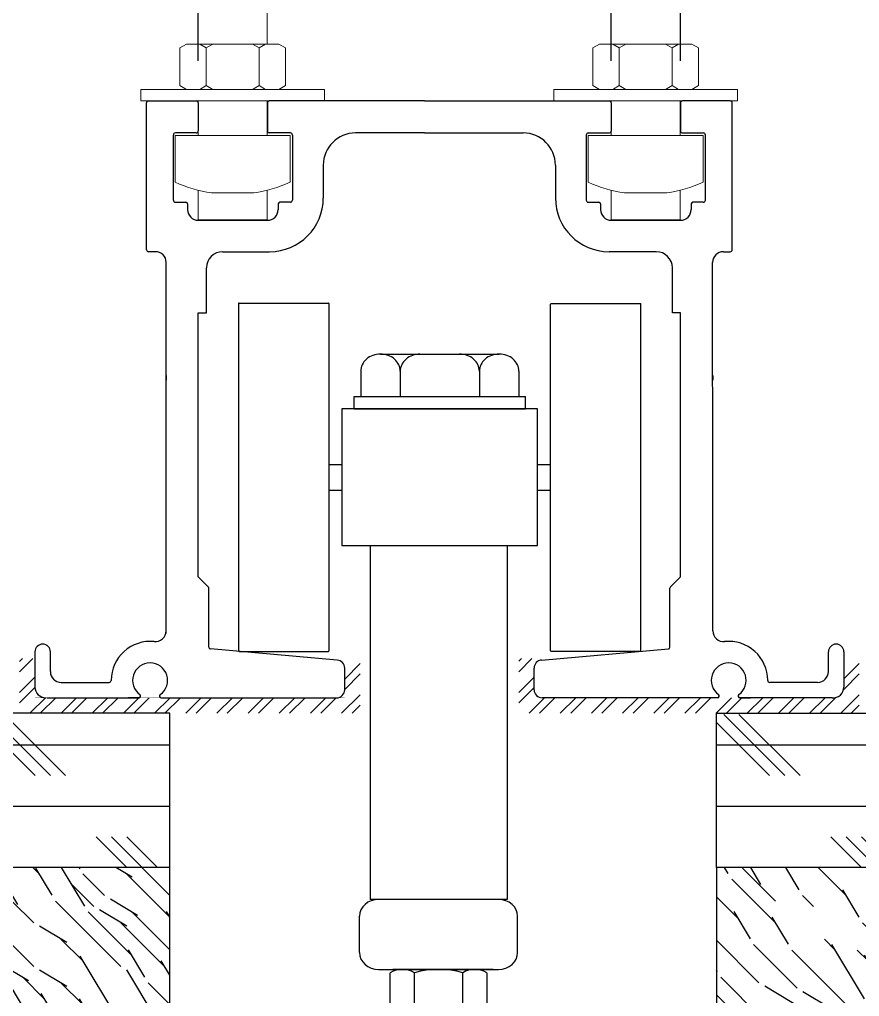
# Model space of a CAD drawing. Header units: millimetres. Extents: x 3111864 to 3154170, y -3068724 to -3044687.
# Drawn here: x 3125948.1 to 3126002.5, y -3063832.1 to -3063768.7 of the extents above; entities that cross this region are included whole.
import ezdxf

# ---------------------------------------------------------------- set-up
doc = ezdxf.new("R2010")
doc.units = ezdxf.units.MM
doc.header["$LTSCALE"] = 500
doc.header["$MEASUREMENT"] = 0
doc.header["$PDMODE"] = 2
doc.linetypes.add('$0$HIDDEN', pattern=[0.375, 0.25, -0.125])
doc.layers.get('0').update_dxf_attribs({"linetype": 'CONTINUOUS'})
doc.layers.get('DEFPOINTS').update_dxf_attribs({"linetype": 'CONTINUOUS'})
for name, color, linetype in [('0-bh(填充)', 251, 'CONTINUOUS'), ('I-1050', 1, 'CONTINUOUS'), ('P-门套', 3, 'CONTINUOUS')]:
    doc.layers.add(name, color=color, linetype=linetype)

# ---------------------------------------------------------------- blocks, each defined once
blk = doc.blocks.new('Hex Nut ½ in. -side')
for p, q in [((5.1999996978e-06, -0.3247506948201146), (5.1999996978e-06, 0.3247493051798851)), ((0.4480051999996983, 0.3247493051798851), (0.4480051999996983, -0.3247506948201146)), ((0.0299951999996994, 0.2164993051798869), (0.4180051999996972, 0.2164993051798869)), ((0.0299951999996994, -0.2165006948201129), (0.4179951999996993, -0.2165006948201129))]:
    blk.add_line(p, q)
for points in [[(0.0299951999996994, 0.4329993051798871), (0.4180051999996972, 0.4329993051798871)], [(0.4180051999996972, -0.4330006948201129), (0.0299951999996994, -0.4330006948201129)]]:
    blk.add_lwpolyline(points)
for centre, radius, start, end in [((0.210305199999698, 0.3247493051798851), 0.2103013, 149.0201, 210.9799), ((0.2376951999996985, 0.3247493051798851), 0.2103013, 329.0201, 30.97992), ((0.7962051999996969, -6.94820113e-07), 0.7962052, 164.2217, 195.7782), ((-0.348204800000302, -6.94820113e-07), 0.7962052, 344.2217999999999, 15.77825), ((0.210305199999698, -0.3247506948201146), 0.2103013, 149.0201, 210.9799), ((0.2376951999996985, -0.3247506948201146), 0.2103013, 329.0201, 30.97990999999999)]:
    blk.add_arc(centre, radius, start, end)
blk = doc.blocks.new('HEX')
at = {"color": 1, "lineweight": 5}
for p, q in [((-3.450824999999951, 2.711362499999836), (-3.023896126569181, 2.957849999999666)), ((-3.450824999999951, 1.478925000000343), (-3.450824999999951, 2.711362499999836)), ((-3.450824999999951, 2.711362499999836), (-3.450824999999951, 0.2464874999999438)), ((-3.023896126569181, 2.957849999999666), (3.023896126569181, 2.957849999999666)), ((-2.71136249999978, 2.957849999999666), (2.71136249999978, 2.957849999999666)), ((-1.72541250000023, 2.711362499999836), (-2.152341373430543, 2.957849999999666)), ((-1.72541250000023, 2.711362499999836), (-1.298483626569407, 2.957849999999666)), ((-1.72541250000023, 1.478925000000343), (-1.72541250000023, 2.711362499999836)), ((-1.72541250000023, 2.711362499999836), (-1.72541250000023, 0.2464874999999438)), ((1.72541250000023, 2.711362499999836), (1.298483626569407, 2.957849999999666)), ((1.72541250000023, 2.711362499999836), (2.152341373430543, 2.957849999999666)), ((1.72541250000023, 1.478925000000343), (1.72541250000023, 2.711362499999836)), ((1.72541250000023, 2.711362499999836), (1.72541250000023, 0.2464874999999438)), ((3.450824999999951, 2.711362499999836), (3.023896126569181, 2.957849999999666)), ((3.450824999999951, 1.478925000000343), (3.450824999999951, 2.711362499999836)), ((3.450824999999951, 2.711362499999836), (3.450824999999951, 0.2464874999999438)), ((-3.450824999999951, 1.478925000000343), (-3.450824999999951, 0.2464874999999438)), ((-1.72541250000023, 1.478925000000343), (-1.72541250000023, 0.2464874999999438)), ((1.72541250000023, 1.478925000000343), (1.72541250000023, 0.2464874999999438)), ((3.450824999999951, 1.478925000000343), (3.450824999999951, 0.2464874999999438)), ((-3.450824999999951, 0.2464874999999438), (-3.023896126569181, 0)), ((-3.023896126569181, 0), (3.023896126569181, 0)), ((-2.71136249999978, 0), (2.71136249999978, 0)), ((-1.72541250000023, 0.2464874999999438), (-2.152341373430543, 0)), ((-1.72541250000023, 0.2464874999999438), (-1.298483626569407, 0)), ((1.72541250000023, 0.2464874999999438), (1.298483626569407, 0)), ((1.72541250000023, 0.2464874999999438), (2.152341373430543, 0)), ((3.450824999999951, 0.2464874999999438), (3.023896126569181, 0))]:
    blk.add_line(p, q, dxfattribs=at)
blk = doc.blocks.new('ROD')
at = {"color": 1, "lineweight": 5}
for p, q in [((-2.250000000000226, -2), (-2.250000000000226, -10.98514474605974)), ((2.249999999999772, -2), (2.249999999999772, -10.98514474605974)), ((-2.250000000000226, -14.69299474605941), (-2.250000000000226, -16.94905387894334)), ((2.249999999999772, -14.69299474605941), (2.249999999999772, -16.94905387894334)), ((-2.250000000000226, -20.53607211979732), (-2.250000000000226, -22.46876122577782)), ((2.249999999999772, -20.53607211979738), (2.249999999999772, -22.46876122577782)), ((2.249999999999772, -22.46876122577782), (-2.250000000000226, -22.46876122577782))]:
    blk.add_line(p, q, dxfattribs=at)
blk.add_lwpolyline([(-6, -13.94299474605941), (-6, -14.69299474605941), (6, -14.69299474605941), (6, -13.94299474605941)], close=True, dxfattribs=at)
blk.add_lwpolyline([(3.75, -20.0185670064933), (3.75, -16.94905387894334), (-3.75, -16.94905387894334), (-3.75, -20.0185670064933, 0.0741665908999483), (-1.375, -20.69905387894335), (1.374999999999656, -20.69905387894335, 0.0741665908999449)], format="xyb", close=True, dxfattribs=at)
at = {"color": 1, "lineweight": 5, "xscale": -1, "rotation": 180}
blk.add_blockref('HEX', (-2.274e-13, -10.98514474605974), dxfattribs=at)
blk = doc.blocks.new('A$C519F417B')
at = {"layer": 'I-1050', "lineweight": 5}
h = blk.add_hatch(dxfattribs=at)
h.set_pattern_fill('ANSI32', color=8, scale=0.15, style=0)
h.set_pattern_definition([(45, (70.67083491804078, 284.4878330263309), (-1.01027881362028, 1.01027881362028), []), (45, (71.34435441810638, 284.4878330263309), (-1.01027881362028, 1.01027881362028), [])])
h.paths.add_polyline_path([(70.67083491804078, 288.0402193064801), (71.67083491804078, 288.0402193064801), (71.67083491804078, 285.4878330263309), (91.7510405164212, 285.4878330263309), (91.7510405164212, 288.0402193064801), (92.7510405164212, 288.0402193064801), (92.7510405164212, 284.4878330263309), (70.67083491804078, 284.4878330263309)])
h = blk.add_hatch(dxfattribs=at)
h.set_pattern_fill('ANSI32', color=8, scale=0.15, style=0)
h.set_pattern_definition([(45, (103.035226107575, 284.4897333574481), (-1.01027881362028, 1.01027881362028), []), (45, (103.7087456076406, 284.4897333574481), (-1.01027881362028, 1.01027881362028), [])])
h.paths.add_polyline_path([(103.035226107575, 288.0421196375974), (104.035226107575, 288.0421196375974), (104.035226107575, 285.4897333574481), (124.1154317059554, 285.4897333574481), (124.1154317059554, 288.0421196375974), (125.1154317059554, 288.0421196375974), (125.1154317059554, 284.4897333574481), (103.035226107575, 284.4897333574481)])
at = {"color": 1}
for p, q in [((82.25541183818132, 326.7988123861142, 0.0001371174914967047), (82.23759483918548, 459.4882116266526, 0.0001408745108114096)), ((109.0320285940543, 326.7988123861142, 0.0001371174914967047), (109.0154866818339, 456.9227520632558, 0.0001408745108114096)), ((113.4947980539873, 456.9227520632558, 0.0001408745108114096), (113.4947980539873, 326.7988123861142, 0.0001371174914967047)), ((84.8714104196988, 311.0585592086427, 0.0001371174914967047), (84.8714104196988, 288.5303964451887, 0.0001371174914967047)), ((84.90488465875387, 311.0920334476978, 0.0001371174914967047), (90.69592798408121, 311.0920334476978, 0.0001371174914967047)), ((90.72940222267061, 311.0585592086427, 0.0001371174914967047), (90.72940222267061, 288.5303964451887, 0.0001371174914967047)), ((105.0990137313493, 288.5361767397262, 0.0001371174914967047), (105.0990137313493, 311.0250849700533, 0.0001371174914967047)), ((105.1324879704043, 311.0585592086427, 0.0001371174914967047), (110.9235312957317, 311.0585592086427, 0.0001371174914967047)), ((110.9570055343211, 288.5361761930399, 0.0001371174914967047), (110.9570055343211, 311.0250849700533, 0.0001371174914967047)), ((94.06725463084877, 307.7898955601268, 0.0001371174914967047), (101.7673793248832, 307.7898955601268, 0.0001371174914967047)), ((92.78784929728135, 306.6704158927314, 0.0001371174914967047), (92.78784929728135, 305.0356317088008, 0.0001371174914967047)), ((95.35258313734084, 306.6704158927314, 0.0001371174914967047), (95.35258313734084, 305.0356317088008, 0.0001371174914967047)), ((100.4820508183911, 306.6704158927314, 0.0001371174914967047), (100.4820508183911, 305.0356317088008, 0.0001371174914967047)), ((103.0467846584506, 306.6704158927314, 0.0001371174914967047), (103.0467846584506, 305.0356317088008, 0.0001371174914967047)), ((92.36730402568355, 305.0356317088008, 0.0001371174914967047), (103.4673299300484, 305.0356317088008, 0.0001371174914967047)), ((92.36730402568355, 304.2249089465477, 0.0001371174914967047), (92.36730402568355, 305.0356317088008, 0.0001371174914967047)), ((103.4673299300484, 304.2249089465477, 0.0001371174914967047), (103.4673299300484, 305.0356317088008, 0.0001371174914967047)), ((104.2621577596292, 304.2249089465477, 0.0001371174914967047), (91.56625819485635, 304.2249089465477, 0.0001371174914967047)), ((91.56625819485635, 304.2249089465477, 0.0001371174914967047), (91.56625819485635, 295.3640467077494, 0.0001371174914967047)), ((92.36730402568355, 304.2249089465477, 0.0001371174914967047), (103.4673299300484, 304.2249089465477, 0.0001371174914967047)), ((104.2621577596292, 295.3640467077494, 0.0001371174914967047), (104.2621577596292, 304.2249089465477, 0.0001371174914967047)), ((90.72940222267061, 300.6313337991014, 0.0001371174914967047), (91.56625819485635, 300.6313337991014, 0.0001371174914967047)), ((104.2621577596292, 300.6313337991014, 0.0001371174914967047), (105.0990137313493, 300.6313337991014, 0.0001371174914967047)), ((90.72940222267061, 298.9576218551956, 0.0001371174914967047), (91.56625819485635, 298.9576218551956, 0.0001371174914967047)), ((104.2621577596292, 298.9576218551956, 0.0001371174914967047), (105.0990137313493, 298.9576218551956, 0.0001371174914967047)), ((91.56625819485635, 295.3640467077494, 0.0001371174914967047), (104.2621577596292, 295.3640467077494, 0.0001371174914967047)), ((93.39296314353123, 295.3640467077494, 0.0001371174914967047), (93.39296314353123, 272.4079237170517, 0.0001371174914967047)), ((102.2777224052697, 295.3640467077494, 0.0001371174914967047), (102.2777224052697, 272.4079237170517, 0.0001371174914967047)), ((84.90488465875387, 288.4969222065993, 0.0001371174914967047), (90.69592798408121, 288.4969222065993, 0.0001371174914967047)), ((110.9233400174417, 288.5027025006711, 0.0001371174914967047), (105.1324879704043, 288.5027025006711, 0.0001371174914967047)), ((102.2777224052697, 272.4079237170517, 0.0001371174914967047), (93.39296314353123, 272.4079237170517, 0.0001371174914967047)), ((92.70587509404868, 268.9613775201142, 0.0001371174914967047), (92.70587509404868, 271.3195407078601, 0.0001371174914967047)), ((102.964810455218, 268.9613775201142, 0.0001371174914967047), (102.964810455218, 271.3195407078601, 0.0001371174914967047)), ((93.94974139053375, 267.8729945109226, 0.0001371174914967047), (101.7209441582672, 267.8729945109226, 0.0001371174914967047)), ((94.29841359425336, 267.8729945109226, 0.0001371174914967047), (94.86682603601366, 267.8729945109226, 0.0001371174914967047)), ((100.803859513253, 267.8729945109226, 0.0001371174914967047), (94.86682603601366, 267.8729945109226, 0.0001371174914967047)), ((101.3722719550133, 267.8729945109226, 0.0001371174914967047), (100.803859513253, 267.8729945109226, 0.0001371174914967047))]:
    blk.add_line(p, q, dxfattribs=at)
at = {"color": 2}
for p, q in [((78.91000437643379, 314.5575473080389, 0.0001371174914967047), (78.90145125053823, 324.0801587528549, 0.0001371174914967047)), ((79.03212503995746, 324.2108325422741, 0.0001371174914967047), (82.1247380496934, 324.2108325422741, 0.0001371174914967047)), ((82.25541183818132, 324.0801587528549, 0.0001371174914967047), (82.25541183818132, 322.2594372904859, 0.0001371174914967047)), ((86.74623439181596, 324.0801587528549, 0.0001371174914967047), (86.74623439181596, 322.2394006433897, 0.0001371174914967047)), ((96.92790046241134, 324.2108325422741, 0.0001371174914967047), (86.850337844342, 324.2108325422741, 0.0001371174914967047)), ((96.92790046241134, 324.2108325422741, 0.0001371174914967047), (108.9013548055664, 324.2108325422741, 0.0001371174914967047)), ((109.0320285940543, 324.0801587528549, 0.0001371174914967047), (109.0320285940543, 322.2394006433897, 0.0001371174914967047)), ((113.5228511476889, 324.0801587528549, 0.0001371174914967047), (113.5228511476889, 322.2594372904859, 0.0001371174914967047)), ((116.7461379468441, 324.2108325422741, 0.0001371174914967047), (113.6535249371082, 324.2108325422741, 0.0001371174914967047)), ((116.8762622475624, 314.5594476391561, 0.0001371174914967047), (116.8768117357977, 324.0801587528549, 0.0001371174914967047)), ((80.64376843906939, 317.768614737317, 0.0001371174914967047), (80.64376843906939, 321.9980897125788, 0.0001371174914967047)), ((82.1247380496934, 322.128763501998, 0.0001371174914967047), (80.77444222848862, 322.128763501998, 0.0001371174914967047)), ((88.23155979532748, 322.128763501998, 0.0001371174914967047), (86.8568715332076, 322.128763501998, 0.0001371174914967047)), ((88.36223358474672, 321.9980897125788, 0.0001371174914967047), (88.36223358474672, 317.768614737317, 0.0001371174914967047)), ((96.92790046241134, 322.128763501998, 0.0001371174914967047), (92.44796739146113, 322.128763501998, 0.0001371174914967047)), ((96.92790046241134, 322.128763501998, 0.0001371174914967047), (103.3302955948748, 322.128763501998, 0.0001371174914967047)), ((107.4160294020548, 321.9980897125788, 0.0001371174914967047), (107.4160294020548, 317.768614737317, 0.0001371174914967047)), ((107.5467031914741, 322.128763501998, 0.0001371174914967047), (108.9213914526626, 322.128763501998, 0.0001371174914967047)), ((113.6535249371082, 322.128763501998, 0.0001371174914967047), (115.0038207583129, 322.128763501998, 0.0001371174914967047)), ((115.1344945472665, 317.768614737317, 0.0001371174914967047), (115.1344945472665, 321.9980897125788, 0.0001371174914967047)), ((90.36589835118502, 320.0466944612563, 0.0001371174914967047), (90.36589835118502, 317.911507895682, 0.0001371174914967047)), ((105.4123646351509, 320.0466944612563, 0.0001371174914967047), (105.4123646351509, 317.9134082267992, 0.0001371174914967047)), ((80.77444222848862, 317.6379409483634, 0.0001371174914967047), (81.45220361463726, 317.6379409483634, 0.0001371174914967047)), ((81.56284075602889, 317.5273038069718, 0.0001371174914967047), (81.56284075602889, 317.1631595143117, 0.0001371174914967047)), ((87.43880547489971, 317.5273038069718, 0.0001371174914967047), (87.43880547489971, 317.1631595143117, 0.0001371174914967047)), ((88.23155979532748, 317.6379409483634, 0.0001371174914967047), (87.54944261629134, 317.6379409483634, 0.0001371174914967047)), ((107.5467031914741, 317.6379409483634, 0.0001371174914967047), (108.2288203705102, 317.6379409483634, 0.0001371174914967047)), ((108.3394575119019, 317.5273038069718, 0.0001371174914967047), (108.3394575119019, 317.1631595143117, 0.0001371174914967047)), ((114.215422230307, 317.5273038069718, 0.0001371174914967047), (114.215422230307, 317.1631595143117, 0.0001371174914967047)), ((115.0038207583129, 317.6379409483634, 0.0001371174914967047), (114.3260593721643, 317.6379409483634, 0.0001371174914967047)), ((82.25976763153449, 316.4662326388061, 0.0001371174914967047), (86.74187859892845, 316.4662326388061, 0.0001371174914967047)), ((109.0363843874075, 316.4662326388061, 0.0001371174914967047), (113.5184953548014, 316.4662326388061, 0.0001371174914967047)), ((79.48061325587332, 314.4268735186197, 0.0001371174914967047), (79.04067816585302, 314.4268735186197, 0.0001371174914967047)), ((83.83640622720122, 314.4268735186197, 0.0001371174914967047), (86.8812639741227, 314.4268735186197, 0.0001371174914967047)), ((111.949860396795, 314.4287738497369, 0.0001371174914967047), (108.8969990122132, 314.4287738497369, 0.0001371174914967047)), ((116.3056533681229, 314.4287738497369, 0.0001371174914967047), (116.7455884581432, 314.4287738497369, 0.0001371174914967047)), ((80.1689870050177, 297.5925816935487, 0.0001371174914967047), (80.17754013137892, 313.7299466431141, 0.0001371174914967047)), ((115.6172796189785, 297.5944820251316, 0.0001371174914967047), (115.6087264926173, 313.731846974697, 0.0001371174914967047)), ((82.78246278781444, 310.4639499243349, 0.0001371174914967047), (82.79101591417566, 313.3814832051285, 0.0001371174914967047)), ((113.0038038361818, 310.4658502554521, 0.0001371174914967047), (112.9952507098205, 313.3833835367113, 0.0001371174914967047)), ((82.25976763153449, 293.3282603747211, 0.0001371174914967047), (82.25976763153449, 310.4639499243349, 0.0001371174914967047)), ((82.25976763153449, 310.4639499243349, 0.0001371174914967047), (82.78246278781444, 310.4639499243349, 0.0001371174914967047)), ((113.5264989924617, 310.4658502554521, 0.0001371174914967047), (113.0038038361818, 310.4658502554521, 0.0001371174914967047)), ((113.5264989924617, 293.3301607058384, 0.0001371174914967047), (113.5264989924617, 310.4658502554521, 0.0001371174914967047)), ((80.1689870050177, 296.1418098355643, 0.0001371174914967047), (80.1689870050177, 297.5925816935487, 0.0001371174914967047)), ((115.6172796189785, 296.1437101666816, 0.0001371174914967047), (115.6172796189785, 297.5944820251316, 0.0001371174914967047)), ((80.1689870050177, 289.6693942784332, 0.0001371174914967047), (80.1689870050177, 296.1418098355643, 0.0001371174914967047)), ((115.6172796189785, 289.8280291785486, 0.0001371174914967047), (115.6172796189785, 296.1437101666816, 0.0001371174914967047)), ((82.25976763153449, 293.3282603747211, 0.0001371174914967047), (82.91122225951403, 292.6768057467416, 0.0001371174914967047)), ((113.5264989924617, 293.3301607058384, 0.0001371174914967047), (112.8750443644822, 292.6787060783245, 0.0001371174914967047)), ((82.94362712837756, 288.7669616518542, 0.0001371174914967047), (82.94362712837756, 292.5985734737478, 0.0001371174914967047)), ((112.8426394960843, 288.7688619834371, 0.0001371174914967047), (112.8426394960843, 292.600473804865, 0.0001371174914967047)), ((71.67083491804078, 288.4715512115508, 0.0001371174914967047), (71.67083491804078, 286.1847599013709, 0.0001371174914967047)), ((72.67266730125993, 287.1865922850557, 0.0001371174914967047), (72.67266730125993, 288.4715512115508, 0.0001371174914967047)), ((91.27390124462545, 287.9367768410593, 0.0001371174914967047), (83.04462160728872, 288.6567455180921, 0.0001371174914967047)), ((104.5123653798364, 287.9386771721765, 0.0001371174914967047), (112.7416450167075, 288.6586458492093, 0.0001371174914967047)), ((123.1135993227363, 287.1884926161729, 0.0001371174914967047), (123.1135993227363, 288.4734515431337, 0.0001371174914967047)), ((124.1154317059554, 288.4734515431337, 0.0001371174914967047), (124.1154317059554, 286.1866602329537, 0.0001371174914967047)), ((91.7510405164212, 286.0105281830765, 0.0001371174914967047), (91.7510405164212, 287.4160706973635, 0.0001371174914967047)), ((104.035226107575, 286.0124285141937, 0.0001371174914967047), (104.035226107575, 287.4179710284807, 0.0001371174914967047)), ((73.36959417676553, 286.4896654095501, 0.0001371174914967047), (76.47963035851717, 286.4896654095501, 0.0001371174914967047)), ((122.4166724472307, 286.4915657411329, 0.0001371174914967047), (119.306636265479, 286.4915657411329, 0.0001371174914967047)), ((72.43360152840614, 285.4878330263309, 0.0001371174914967047), (78.42449192050844, 285.4878330263309, 0.0001371174914967047)), ((78.41042460221797, 285.4878330263309, 0.0001371174914967047), (77.71645566355437, 285.4878330263309, 0.0001371174914967047)), ((79.85057853907347, 285.4878330263309, 0.0001371174914967047), (91.22834535967559, 285.4878330263309, 0.0001371174914967047)), ((115.9356880849227, 285.4897333574481, 0.0001371174914967047), (104.5579212643206, 285.4897333574481, 0.0001371174914967047)), ((123.3526650955901, 285.4897333574481, 0.0001371174914967047), (117.3617747034878, 285.4897333574481, 0.0001371174914967047)), ((117.3758420217782, 285.4897333574481, 0.0001371174914967047), (118.0698109604418, 285.4897333574481, 0.0001371174914967047))]:
    blk.add_line(p, q, dxfattribs=at)
for p, q in [((86.74187859892845, 316.4662326388061, 0.0001371174914967047), (82.25976763153449, 316.4662326388061, 0.0001371174914967047)), ((113.5184953548014, 316.4662326388061, 0.0001371174914967047), (109.0363843874075, 316.4662326388061, 0.0001371174914967047))]:
    blk.add_line(p, q)
at = {"color": 0, "linetype": 'ByBlock'}
for p, q in [((80.1689870050177, 306.4043508749455, 0.0001371174914967047), (80.1689870050177, 306.0912181539461, 0.0001371174914967047)), ((115.6172796189785, 306.4062512065284, 0.0001371174914967047), (115.6172796189785, 306.093118485529, 0.0001371174914967047))]:
    blk.add_line(p, q, dxfattribs=at)
at = {"color": 2}
for centre, radius, start, end in [((79.03212503995746, 324.0801587528549, 0.0001371174914967047), 0.1306737891421462, 90, 180), ((82.1247380496934, 324.0801587528549, 0.0001371174914967047), 0.1306737891421462, 0, 90), ((86.8769081812352, 324.0801587528549, 0.0001371174914967047), 0.1306737891421462, 90, 180), ((108.9013548055664, 324.0801587528549, 0.0001371174914967047), 0.1306737891421462, 0, 90), ((113.6535249371082, 324.0801587528549, 0.0001371174914967047), 0.1306737891421462, 90, 180), ((80.77444222848862, 321.9980897125788, 0.0001371174914967047), 0.1306737891421462, 90, 180), ((82.1247380496934, 322.2594372904859, 0.0001371174914967047), 0.1306737891421462, 270, 0), ((86.8568715332076, 322.2394006433897, 0.0001371174914967047), 0.1106371414736838, 180, 270), ((88.23155979532748, 321.9980897125788, 0.0001371174914967047), 0.1306737891421462, 0, 90), ((92.44796739146113, 320.0466944612563, 0.0001371174914967047), 2.082069040331528, 90, 180), ((103.3302955948748, 320.0466944612563, 0.0001371174914967047), 2.082069040331528, 0, 90), ((107.5467031914741, 321.9980897125788, 0.0001371174914967047), 0.1306737891421462, 90, 180), ((108.9213914526626, 322.2394006433897, 0.0001371174914967047), 0.1106371414736838, 270, 0), ((113.6535249371082, 322.2594372904859, 0.0001371174914967047), 0.1306737891421462, 180, 270), ((115.0038207583129, 321.9980897125788, 0.0001371174914967047), 0.1306737891421462, 0, 90), ((80.77444222848862, 317.768614737317, 0.0001371174914967047), 0.1306737891421462, 180, 270), ((81.45220361463726, 317.5273038069718, 0.0001371174914967047), 0.1106371414736838, 0, 90), ((86.8812639741227, 317.911507895682, 0.0001371174914967047), 3.484634377123898, 270, 0), ((87.54944261629134, 317.5273038069718, 0.0001371174914967047), 0.1106371414736838, 90, 180), ((88.23155979532748, 317.768614737317, 0.0001371174914967047), 0.1306737891421462, 270, 0), ((108.8969990122132, 317.9134082267992, 0.0001371174914967047), 3.484634377123898, 180, 270), ((107.5467031914741, 317.768614737317, 0.0001371174914967047), 0.1306737891421462, 180, 270), ((108.2288203705102, 317.5273038069718, 0.0001371174914967047), 0.1106371414736838, 0, 90), ((114.3260593721643, 317.5273038069718, 0.0001371174914967047), 0.1106371414736838, 90, 180), ((115.0038207583129, 317.768614737317, 0.0001371174914967047), 0.1306737891421462, 270, 0), ((82.25976763153449, 317.1631595143117, 0.0001371174914967047), 0.6969268754247789, 180, 270), ((86.74187859892845, 317.1631595143117, 0.0001371174914967047), 0.6969268754247789, 270, 0), ((109.0363843874075, 317.1631595143117, 0.0001371174914967047), 0.6969268754247789, 180, 270), ((113.5184953548014, 317.1631595143117, 0.0001371174914967047), 0.6969268754247789, 270, 0), ((79.04067816585302, 314.5575473080389, 0.0001371174914967047), 0.1306737891421462, 180, 270), ((79.48061325587332, 313.7299466431141, 0.0001371174914967047), 0.6969268754247789, 0, 90), ((83.83640622720122, 313.3814832051285, 0.0001371174914967047), 1.04539031313717, 90, 180), ((111.949860396795, 313.3833835367113, 0.0001371174914967047), 1.04539031313717, 0, 90), ((116.3056533681229, 313.731846974697, 0.0001371174914967047), 0.6969268754247789, 90, 180), ((116.7455884581432, 314.5594476391561, 0.0001371174914967047), 0.1306737891421462, 270, 0), ((82.83298998698592, 292.5985734737478, 0.0001371174914967047), 0.1106371414736838, 0, 45), ((112.9532766374759, 292.600473804865, 0.0001371174914967047), 0.1106371414736838, 135, 180), ((79.47206012997776, 289.8261288474314, 0.0001371174914967047), 0.6969268754247789, 264.0273306749729, 0), ((116.3142064940184, 289.8280291785486, 0.0001371174914967047), 0.6969268754247789, 180, 275.9726693250272), ((79.13666407112032, 286.6203391985036, 0.0001371174914967047), 2.526359923414827, 84.02733067497286, 180), ((116.6496025528759, 286.6222395300865, 0.0001371174914967047), 2.526359923414827, 0, 95.97266932502713), ((72.17175110988319, 288.4715512115508, 0.0001371174914967047), 0.500916191710802, 0, 180), ((112.732002354227, 288.7688619834371, 0.0001371174914967047), 0.1106371414736838, 274.999999990778, 0), ((123.614515514113, 288.4734515431337, 0.0001371174914967047), 0.500916191710802, 0, 180), ((79.13666407112032, 286.6203391985036, 0.0001371174914967047), 1.132506172565267, 305.5552108281297, 234.4447891718703), ((91.22834535967559, 287.4160706973635, 0.0001371174914967047), 0.5226951565685846, 0, 85.000000009222), ((104.5579212643206, 287.4179710284807, 0.0001371174914967047), 0.5226951565685846, 94.999999990778, 180), ((116.6496025528759, 286.6222395300865, 0.0001371174914967047), 1.132506172565267, 305.5552108281297, 234.4447891718703), ((73.36959417676553, 287.1865922850557, 0.0001371174914967047), 0.6969268754247789, 180, 270), ((122.4166724472307, 287.1884926161729, 0.0001371174914967047), 0.6969268754247789, 270, 0), ((76.47963035851717, 286.6203391985036, 0.0001371174914967047), 0.1306737891421462, 270, 0), ((119.306636265479, 286.6222395300865, 0.0001371174914967047), 0.1306737891421462, 180, 270), ((72.36776179354638, 286.1847599013709, 0.0001371174914967047), 0.6969268754247789, 180, 270), ((91.22834535967559, 286.0105281830765, 0.0001371174914967047), 0.5226951565685846, 270, 0), ((104.5579212643206, 286.0124285141937, 0.0001371174914967047), 0.5226951565685846, 180, 270), ((123.4164583003148, 286.1857901117764, 0.0001371174914967047), 0.6989739469536566, 264.7635032985242, 0.07132493584216609), ((78.41042460221797, 285.6042614788748, 0.0001371174914967047), 0.1164284528668521, 270, 54.44478917187032), ((79.86290354002267, 285.6042614788748, 0.0001371174914967047), 0.1164284528668521, 125.5552108281297, 270), ((115.9233630839735, 285.6061618104577, 0.0001371174914967047), 0.1164284528668521, 270, 54.44478917187032), ((117.3758420217782, 285.6061618104577, 0.0001371174914967047), 0.1164284528668521, 125.5552108281297, 270)]:
    blk.add_arc(centre, radius, start, end, dxfattribs=at)
for centre, radius, start, end in [((116.7461379468441, 324.0801587528549, 0.0001371174914967047), 0.1306737891421462, 0, 90), ((86.8568715332076, 322.2394006433897, 0.0001371174914967047), 0.1106371414736838, 180, 270), ((83.05426426976919, 288.7669616518542, 0.0001371174914967047), 0.1106371414736838, 180, 265.000000009222), ((84.90488465875387, 288.5303964451887, 0.0001371174914967047), 0.03347423887587825, 180, 270), ((90.69592798408121, 288.5303964451887, 0.0001371174914967047), 0.03347423887587825, 270, 0)]:
    blk.add_arc(centre, radius, start, end)
at = {"color": 1}
for centre, start, end in [((84.90488465875387, 311.0585592086427, 0.0001371174914967047), 90, 180), ((90.69592798408121, 311.0585592086427, 0.0001371174914967047), 0, 90), ((90.69592798408121, 311.0585592086427, 0.0001371174914967047), 0, 90), ((105.1324879704043, 311.0250849700533, 0.0001371174914967047), 90, 180), ((110.9235312957317, 311.0250849700533, 0.0001371174914967047), 0, 90), ((105.1324879704043, 288.5361767397262, 0.0001371174914967047), 180, 270), ((110.9235312957317, 288.5361761930399, 0.0001371174914967047), 269.6725991035147, 0)]:
    blk.add_arc(centre, 0.03347423887587825, start, end, dxfattribs=at)
for centre, major_axis, ratio, start_param, end_param in [((94.06725463084877, 306.6704158927314, 0.0001371174914967047), (-1.279405333567411, 9.80395342381554e-11), 0.8750000000454958, -1.570796326727846, 8.75757244500619e-11), ((94.0731778042391, 306.6704158927314, 0.0001371174914967047), (1.279405333567411, 9.803925015310357e-11), 0.8750000000454958, -8.75757244500619e-11, 1.570796326727847), ((96.63198847137392, 306.6704158927314, 0.0001371174914967047), (-1.279405333567411, 9.80395342381554e-11), 0.8750000000454958, -1.570796326727846, 8.75757244500619e-11), ((99.20264548435807, 306.6704158927314, 0.0001371174914967047), (1.279405333567411, 9.803925015310357e-11), 0.8750000000454958, -8.75757244500619e-11, 1.570796326727847), ((101.7614561514929, 306.6704158927314, 0.0001371174914967047), (-1.279405333567411, 9.80395342381554e-11), 0.8750000000454958, -1.570796326727846, 8.75757244500619e-11), ((101.7673793248832, 306.6704158927314, 0.0001371174914967047), (1.279405333567411, 9.803925015310357e-11), 0.8750000000454958, -8.75757244500619e-11, 1.570796326727847), ((93.94974139053375, 271.3195407078601, 0.0001371174914967047), (1.243866296485067, 1.09861173684586e-09), 0.8750000001871828, 1.570796326022076, 3.141592652580395), ((101.7209441582672, 271.3195407078601, 0.0001371174914967047), (-1.243866296485067, 1.09861173684586e-09), 0.8750000001871828, 3.141592654599191, 4.71238898115751), ((93.94974139053375, 268.9613775201142, 0.0001371174914967047), (-1.243866296485067, 1.09861173684586e-09), 0.8750000001871828, 1.009397898599218e-09, 1.570796327567717), ((101.7209441582672, 268.9613775201142, 0.0001371174914967047), (1.243866296485067, 1.09861173684586e-09), 0.8750000001871828, 4.712388979611869, 6.283185306170188)]:
    blk.add_ellipse(centre, major_axis=major_axis, ratio=ratio, start_param=start_param, end_param=end_param, dxfattribs=at)
at = {"layer": 'DEFPOINTS', "color": 0, "linetype": 'ByBlock'}
for p in [(80.1689870050177, 306.6765879355371, 0.0001371174914967047), (115.6172796189785, 306.67848826712, 0.0001371174914967047)]:
    blk.add_point(p, dxfattribs=at)
at = {"layer": 'I-1050', "lineweight": 5, "const_width": 0.001115858205603, "elevation": 0.0001371174914967047}
for points in [[(70.67083491804078, 288.0402193064801), (71.67083491804078, 288.0402193064801), (71.67083491804078, 285.4878330263309), (91.7510405164212, 285.4878330263309), (91.7510405164212, 288.0402193064801), (92.7510405164212, 288.0402193064801), (92.7510405164212, 284.4878330263309), (70.67083491804078, 284.4878330263309), (70.67083491804078, 288.0402193064801)], [(103.035226107575, 288.0421196375974), (104.035226107575, 288.0421196375974), (104.035226107575, 285.4897333574481), (124.1154317059554, 285.4897333574481), (124.1154317059554, 288.0421196375974), (125.1154317059554, 288.0421196375974), (125.1154317059554, 284.4897333574481), (103.035226107575, 284.4897333574481), (103.035226107575, 288.0421196375974)]]:
    blk.add_lwpolyline(points, close=True, dxfattribs=at)
at = {"color": 1, "xscale": 0.9917265465483065, "yscale": 0.991726546519203, "zscale": 0.991726546510538}
for p in [(84.48679656814784, 338.7822654792108, 0.0001371174914967047), (111.2634133240208, 338.7822654792108, 0.0001371174914967047)]:
    blk.add_blockref('ROD', p, dxfattribs=at)
at = {"layer": 'I-1050', "linetype": '$0$HIDDEN', "lineweight": 5, "ltscale": 0.05, "xscale": 7.233723653393099, "yscale": 7.233723653393099, "zscale": 7.233723653395785, "rotation": 90}
blk.add_blockref('Hex Nut ½ in. -side', (97.83533774828538, 264.6322486987337, 0.0001371174914967047), dxfattribs=at)

msp = doc.modelspace()

# ---------------------------------------------------------------- hatches: boundary and pattern name
at = {"ltscale": 2}
h = msp.add_hatch(dxfattribs=at)
h.set_pattern_fill('CORK', color=251, scale=5, angle=180, style=0)
h.set_pattern_definition([(180, (3125925.24866065, -3063823.715900824), (-4.860316984116058e-16, -3.96875), []), (315, (3125923.26428565, -3063821.731525824), (7.937503428522883, 7.937503428522881), [5.612662500000001, -5.612662500000001]), (315, (3125922.27209815, -3063821.731525824), (7.937503428522883, 7.937503428522881), [5.612662500000001, -5.612662500000001]), (315, (3125921.27991065, -3063821.731525824), (7.937503428522883, 7.937503428522881), [5.612662500000001, -5.612662500000001])])
h.paths.add_polyline_path([(3126025.248660636, -3063823.715900824), (3126025.248660636, -3063813.715711545), (3125993.248660636, -3063813.714000493), (3125993.248660636, -3063823.715900824)])
h.paths.add_polyline_path([(3125957.814576971, -3063823.715900824), (3125957.814576971, -3063813.715900824), (3125948.06333711, -3063813.715900824), (3125925.24866066, -3063813.715711889), (3125925.24866065, -3063823.715900824)])
at = {"layer": '0-bh(填充)', "ltscale": 100}
h = msp.add_hatch(dxfattribs=at)
h.set_pattern_fill('FB木纹中SC300', color=251, scale=5, angle=135, style=0, pattern_type=2)
h.set_pattern_definition([(135, (6190800.428255296, 59889.36126570916), (-14.14213562373095, -14.14213562373095), [4, -6, 2, -8]), (135, (6190790.175206969, 59898.90720725572), (-14.14213562373095, -14.14213562373095), [4, -16]), (135, (6190790.88231375, 59896.78588691121), (-14.14213562373095, -14.14213562373095), [2, -18]), (135, (6190798.306934952, 59888.6541589289), (-14.14213562373095, -14.14213562373095), [1, -14, 1, -4]), (135, (6190792.650080702, 59892.89679961605), (-14.14213562373095, -14.14213562373095), [4, -6, 1, -9]), (135, (6190795.832061219, 59889.00771231903), (-14.14213562373095, -14.14213562373095), [3, -17]), (135, (6190791.942973922, 59892.18969283393), (-14.14213562373095, -14.14213562373095), [6, -14]), (135, (6190795.832061219, 59887.59349875664), (-14.14213562373095, -14.14213562373095), [4, -16]), (135, (6190789.821653577, 59892.89679961605), (-14.14213562373095, -14.14213562373095), [10, -10]), (135, (6190793.357187484, 59887.94705214677), (-14.14213562373095, -14.14213562373095), [2, -6, 4, -8]), (135, (6190783.104139158, 59897.49299369333), (-14.14213562373095, -14.14213562373095), [4, -16]), (135, (6190785.57901289, 59894.31101317843), (-14.14213562373095, -14.14213562373095), [2, -18]), (135, (6190788.053886625, 59891.12903266167), (-14.14213562373095, -14.14213562373095), [2, -18]), (135, (6190794.771401047, 59883.70441145962), (-14.14213562373095, -14.14213562373095), [4, -16]), (135, (6190787.346779845, 59890.42192588141), (-14.14213562373095, -14.14213562373095), [4, -16]), (135, (6190786.639673063, 59889.71481909929), (-14.14213562373095, -14.14213562373095), [4, -4, 4, -8]), (135, (6190788.760993407, 59886.17928519426), (-14.14213562373095, -14.14213562373095), [2, -10, 4, -4]), (135, (6190785.57901289, 59888.6541589289), (-14.14213562373095, -14.14213562373095), [6, -14]), (135, (6190784.87190611, 59887.94705214677), (-14.14213562373095, -14.14213562373095), [4, -16]), (135, (6190790.175206969, 59881.93664450711), (-14.14213562373095, -14.14213562373095), [6, -8, 2, -4]), (135, (6190789.468100187, 59881.22953772685), (-14.14213562373095, -14.14213562373095), [10, -10]), (135, (6190780.629265423, 59889.36126570916), (-14.14213562373095, -14.14213562373095), [2, -18]), (135, (6190784.51835272, 59884.76507163187), (-14.14213562373095, -14.14213562373095), [4, -16]), (135, (6190786.993226453, 59881.58309111698), (-14.14213562373095, -14.14213562373095), [2, -8, 2, -8]), (135, (6190788.053886625, 59879.81532416446), (-14.14213562373095, -14.14213562373095), [2, -6, 4, -8]), (135, (6190784.87190611, 59882.29019789724), (-14.14213562373095, -14.14213562373095), [2, -10, 2, -6]), (135, (6190781.689925595, 59884.76507163187), (-14.14213562373095, -14.14213562373095), [6, -14]), (135, (6190786.639673063, 59878.40111060208), (-14.14213562373095, -14.14213562373095), [4, -16]), (135, (6190779.215051861, 59885.11862502201), (-14.14213562373095, -14.14213562373095), [2, -18]), (135, (6190776.033071346, 59887.59349875664), (-14.14213562373095, -14.14213562373095), [2, -18]), (149.03624347, (6190789.468100187, 59898.20010047359), (-14.14213562281019, 14.14213562384457), [2.06, -80.40211052000001]), (149.03624347, (6190784.87190611, 59896.43233352108), (-14.14213562281019, 14.14213562384457), [2.06, -80.40211052000001]), (149.03624347, (6190777.800838298, 59886.53283858439), (-14.14213562281019, 14.14213562384457), [2.06, -80.40211052000001]), (149.03624347, (6190787.346779845, 59887.59349875664), (-14.14213562281019, 14.14213562384457), [2.06, -80.40211052000001]), (149.03624347, (6190782.397032375, 59888.30060553877), (-14.14213562281019, 14.14213562384457), [2.06, -80.40211052000001]), (149.03624347, (6190782.043478985, 59890.77547927154), (-14.14213562281019, 14.14213562384457), [2.06, -80.40211052000001]), (149.03624347, (6190786.639673063, 59881.22953772685), (-14.14213562281019, 14.14213562384457), [2.06, -80.40211052000001]), (149.03624347, (6190781.689925595, 59887.59349875664), (-14.14213562281019, 14.14213562384457), [2.06, -80.40211052000001]), (149.03624347, (6190784.164799328, 59895.72522674082), (-14.14213562281019, 14.14213562384457), [4.12, -78.34211052]), (149.03624347, (6190784.51835272, 59893.25035300618), (-14.14213562281019, 14.14213562384457), [4.12, -78.34211052]), (149.03624347, (6190783.811245938, 59892.54324622406), (-14.14213562281019, 14.14213562384457), [4.12, -78.34211052]), (300.96375653, (6190792.650080702, 59892.89679961605), (14.14213562384457, -14.14213562281019), [2.06, -4.12, 2.06, -74.22211052]), (300.96375653, (6190793.357187484, 59887.94705214677), (14.14213562384457, -14.14213562281019), [2.06, -80.40211052000001]), (300.96375653, (6190786.993226453, 59881.58309111698), (14.14213562384457, -14.14213562281019), [4.12, -78.34211052]), (329.03624347, (6190790.175206969, 59898.90720725572), (14.14213562281019, -14.14213562384457), [2.06, -80.40211052000001]), (120.96375653, (6190787.346779845, 59901.73563438049), (-14.14213562384457, 14.14213562281019), [2.06, -80.40211052000001]), (120.96375653, (6190786.639673063, 59892.54324622406), (-14.14213562384457, 14.14213562281019), [2.06, -80.40211052000001]), (120.96375653, (6190781.336372203, 59892.89679961605), (-14.14213562384457, 14.14213562281019), [2.06, -80.40211052000001]), (120.96375653, (6190785.932566282, 59886.17928519426), (-14.14213562384457, 14.14213562281019), [2.06, -80.40211052000001]), (120.96375653, (6190785.57901289, 59882.99730467936), (-14.14213562384457, 14.14213562281019), [2.06, -80.40211052000001]), (120.96375653, (6190783.457692548, 59883.70441145962), (-14.14213562384457, 14.14213562281019), [2.06, -80.40211052000001]), (120.96375653, (6190785.932566282, 59886.17928519426), (-14.14213562384457, 14.14213562281019), [2.06, -80.40211052000001]), (120.96375653, (6190779.568605251, 59888.30060553877), (-14.14213562384457, 14.14213562281019), [8.24, -74.22211052]), (120.96375653, (6190797.599828172, 59889.36126570916), (-14.14213562384457, 14.14213562281019), [8.24, -74.22211052]), (120.96375653, (6190795.124954437, 59889.71481909929), (-14.14213562384457, 14.14213562281019), [8.24, -74.22211052]), (120.96375653, (6190793.003634094, 59890.42192588141), (-14.14213562384457, 14.14213562281019), [2.06, -4.12, 4.12, -72.16211052]), (120.96375653, (6190791.942973922, 59889.36126570916), (-14.14213562384457, 14.14213562281019), [4.12, -4.12, 4.12, -70.10211052000001]), (120.96375653, (6190791.942973922, 59886.53283858439), (-14.14213562384457, 14.14213562281019), [8.24, -74.22211052]), (120.96375653, (6190792.296527312, 59884.05796485161), (-14.14213562384457, 14.14213562281019), [8.24, -74.22211052]), (120.96375653, (6190791.589420532, 59883.35085806949), (-14.14213562384457, 14.14213562281019), [8.24, -74.22211052]), (120.96375653, (6190777.447284908, 59889.00771231903), (-14.14213562384457, 14.14213562281019), [2.06, -80.40211052000001]), (120.96376753, (6190774.618857783, 59889.00771231903), (-14.14213833893944, 14.1421329077148), [4.12, -78.34211052]), (120.96376753, (6190783.811245938, 59881.22953772685), (-14.14213833893944, 14.1421329077148), [4.12, -78.34211052]), (120.9637575300001, (6190797.599828172, 59892.18969283393), (-14.1421358706714, 14.14213537598335), [8.24, -74.22211052]), (120.9637575300001, (6190779.215051861, 59890.77547927154), (-14.1421358706714, 14.14213537598335), [6.18, -76.28211052]), (120.9637575300001, (6190778.86149847, 59893.25035300618), (-14.1421358706714, 14.14213537598335), [12.36, -70.10211052000001])])
h.paths.add_polyline_path([(3126025.248660636, -3063838.715900824), (3126040.248660636, -3063838.715900824), (3126040.248660636, -3063788.715522265), (3126025.248660636, -3063788.715522265)])
h.paths.add_polyline_path([(3125925.248660636, -3063788.715522265), (3125910.248660636, -3063788.715522265), (3125910.248660636, -3063838.715900824), (3125925.248660636, -3063838.715900824)])
h.paths.add_polyline_path([(3125957.814576971, -3063838.715900824), (3125957.814576971, -3063823.715900825), (3125925.24866065, -3063823.715900824), (3125925.248660636, -3063838.715900824)])
h.paths.add_polyline_path([(3125993.248660635, -3063823.715900824), (3125993.248660635, -3063838.715900824), (3126025.248660636, -3063838.715900824), (3126025.248660636, -3063823.715900824)])

# ---------------------------------------------------------------- linework, layer by layer
at = {"color": 146, "ltscale": 100, "elevation": 0.0002723564733360568}
for points in [[(3125957.814576971, -3063823.715900824), (3125957.814576971, -3063813.714000493), (3125925.207029297, -3063813.715711545)], [(3125993.248660636, -3063823.715900824), (3125993.248660636, -3063813.714000493), (3126025.248660636, -3063813.715711545)]]:
    msp.add_lwpolyline(points, dxfattribs=at)
at = {"layer": 'P-门套'}
for p, q in [((3125957.814576971, -3063823.715900824, 0.0002723564733360568), (3125925.248660636, -3063823.715900824, 0.0002723564733360568)), ((3126025.248660636, -3063823.715900824, 0.0002723564733360568), (3125993.248660636, -3063823.715900824, 0.0002723564733360568))]:
    msp.add_line(p, q, dxfattribs=at)
at = {"layer": 'P-门套', "elevation": 0.0002723564733360568}
for points in [[(3125957.814576971, -3063838.715900824), (3125957.814576971, -3063823.715900824)], [(3125993.248660636, -3063823.715900824), (3125993.248660636, -3063838.715900824)]]:
    msp.add_lwpolyline(points, dxfattribs=at)

# ---------------------------------------------------------------- block references
at = {"color": 251, "ltscale": 100}
msp.add_blockref('A$C519F417B', (3125877.392502192, -3064098.203733851, 0.0001352389818393522), dxfattribs=at)

doc.saveas('drawing.dxf')
